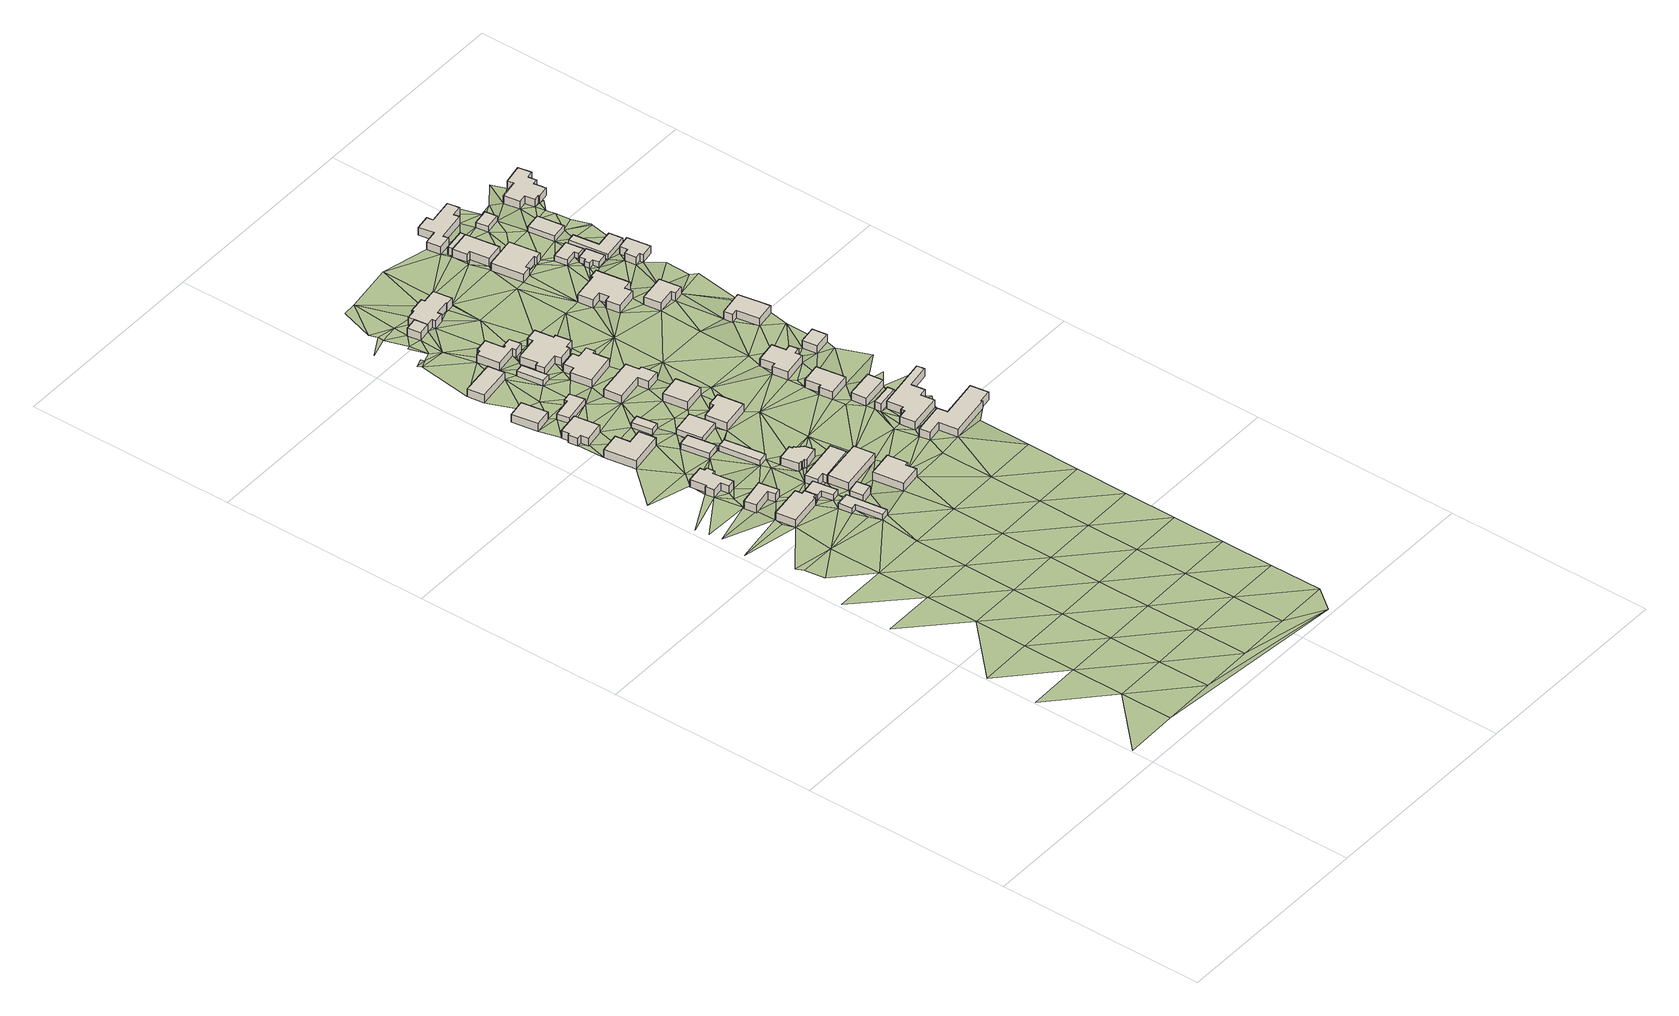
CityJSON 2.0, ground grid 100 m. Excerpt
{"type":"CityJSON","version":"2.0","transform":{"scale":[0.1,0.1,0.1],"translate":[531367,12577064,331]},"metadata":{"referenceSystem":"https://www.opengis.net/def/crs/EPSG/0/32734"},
"CityObjects":{
"building1":{"type":"Building","attributes":{"address":"Lavender Crescent Mamre 7347 Cape Town","building":"house","building:levels":"1","building_height":4.1,"plus_code":"4FRWFFJJ+2RF","ground_height":195.12,"roof_height":199.22},"geometry":[{"type":"Solid","lod":"1","boundaries":[[[[0,1,2,3]],[[1,4,5,2]],[[4,6,7,5]],[[6,8,9,7]],[[8,10,11,9]],[[10,12,13,11]],[[12,14,15,13]],[[14,0,3,15]],[[3,2,5,7,9,11,13,15]],[[14,12,10,8,6,4,1,0]]]]}]},
"building2":{"type":"Building","attributes":{"building":"house","building:levels":"1","building_height":4.1,"plus_code":"4FRWFFJJ+3RJ","ground_height":195.12,"roof_height":199.22},"geometry":[{"type":"Solid","lod":"1","boundaries":[[[[16,17,18,19]],[[17,20,21,18]],[[20,22,23,21]],[[22,24,25,23]],[[24,26,27,25]],[[26,16,19,27]],[[19,18,21,23,25,27]],[[26,24,22,20,17,16]]]]}]},
"building3":{"type":"Building","attributes":{"address":"Lavender Crescent Mamre 7347 Cape Town","building":"house","building:levels":"1","building_height":4.1,"plus_code":"4FRWFFJJ+5Q4","ground_height":195.81,"roof_height":199.91},"geometry":[{"type":"Solid","lod":"1","boundaries":[[[[28,29,30,31]],[[29,32,33,30]],[[32,34,35,33]],[[34,36,37,35]],[[36,38,39,37]],[[38,40,41,39]],[[40,42,43,41]],[[42,44,45,43]],[[44,46,47,45]],[[46,48,49,47]],[[48,50,51,49]],[[50,28,31,51]],[[31,30,33,35,37,39,41,43,45,47,49,51]],[[50,48,46,44,42,40,38,36,34,32,29,28]]]]}]},
"building4":{"type":"Building","attributes":{"building":"cabin","building:levels":"1","building_height":2.8,"plus_code":"4FRWFFHJ+WVQ","ground_height":195.13,"roof_height":197.93},"geometry":[{"type":"Solid","lod":"1","boundaries":[[[[52,53,54,55]],[[53,56,57,54]],[[56,58,59,57]],[[58,60,61,59]],[[60,62,63,61]],[[62,52,55,63]],[[55,54,57,59,61,63]],[[62,60,58,56,53,52]]]]}]},
"building5":{"type":"Building","attributes":{"address":"7 Lavender Crescent Mamre 7347 Cape Town","building":"house","building:levels":"1","building_height":4.1,"plus_code":"4FRWFFJJ+7QW","ground_height":196.44,"roof_height":200.54},"geometry":[{"type":"Solid","lod":"1","boundaries":[[[[64,65,66,67]],[[65,68,69,66]],[[68,70,71,69]],[[70,72,73,71]],[[72,74,75,73]],[[74,64,67,75]],[[67,66,69,71,73,75]],[[74,72,70,68,65,64]]]]}]},
"building6":{"type":"Building","attributes":{"address":"5 Lavender Crescent Mamre 7347 Cape Town","building":"house","building:levels":"1","building_height":4.1,"plus_code":"4FRWFFJJ+9QC","ground_height":195.98,"roof_height":200.08},"geometry":[{"type":"Solid","lod":"1","boundaries":[[[[76,77,78,79]],[[77,80,81,78]],[[80,82,83,81]],[[82,84,85,83]],[[84,86,87,85]],[[86,88,89,87]],[[88,90,91,89]],[[90,76,79,91]],[[79,78,81,83,85,87,89,91]],[[90,88,86,84,82,80,77,76]]]]}]},
"building7":{"type":"Building","attributes":{"building":"cabin","building:levels":"1","building_height":2.8,"plus_code":"4FRWFFJJ+2VG","ground_height":195.27,"roof_height":198.07},"geometry":[{"type":"Solid","lod":"1","boundaries":[[[[92,93,94,95]],[[93,96,97,94]],[[96,98,99,97]],[[98,100,101,99]],[[100,102,103,101]],[[102,92,95,103]],[[95,94,97,99,101,103]],[[102,100,98,96,93,92]]]]}]},
"building8":{"type":"Building","attributes":{"address":"3 Lavender Crescent Mamre 7347 Cape Town","building":"house","building:levels":"1","building_height":4.1,"plus_code":"4FRWFFJJ+FP9","ground_height":196.13,"roof_height":200.23},"geometry":[{"type":"Solid","lod":"1","boundaries":[[[[104,105,106,107]],[[105,108,109,106]],[[108,110,111,109]],[[110,104,107,111]],[[107,106,109,111]],[[110,108,105,104]]]]}]},
"building9":{"type":"Building","attributes":{"address":"Akkerboom Avenue Mamre 7347 Cape Town","building":"yes","building:levels":"1","building_height":4.1,"plus_code":"4FRWFFHJ+XWF","ground_height":195.13,"roof_height":199.23},"geometry":[{"type":"Solid","lod":"1","boundaries":[[[[112,113,114,115]],[[113,116,117,114]],[[116,118,119,117]],[[118,112,115,119]],[[115,114,117,119]],[[118,116,113,112]]]]}]},
"building10":{"type":"Building","attributes":{"building":"cabin","building:levels":"1","building_height":2.8,"plus_code":"4FRWFFJJ+6VC","ground_height":196.29,"roof_height":199.09},"geometry":[{"type":"Solid","lod":"1","boundaries":[[[[120,121,122,123]],[[121,124,125,122]],[[124,126,127,125]],[[126,120,123,127]],[[123,122,125,127]],[[126,124,121,120]]]]}]},
"building11":{"type":"Building","attributes":{"building":"cabin","building:levels":"1","building_height":2.8,"plus_code":"4FRWFFJJ+5V8","ground_height":195.73,"roof_height":198.53},"geometry":[{"type":"Solid","lod":"1","boundaries":[[[[128,129,130,131]],[[129,132,133,130]],[[132,134,135,133]],[[134,128,131,135]],[[131,130,133,135]],[[134,132,129,128]]]]}]},
"building12":{"type":"Building","attributes":{"address":"Mamre","building":"cabin","building:levels":"1","building_height":2.8,"plus_code":"4FRWFFJJ+CRC","ground_height":196.41,"roof_height":199.21},"geometry":[{"type":"Solid","lod":"1","boundaries":[[[[136,137,138,139]],[[137,140,141,138]],[[140,142,143,141]],[[142,144,145,143]],[[144,146,147,145]],[[146,136,139,147]],[[139,138,141,143,145,147]],[[146,144,142,140,137,136]]]]}]},
"building13":{"type":"Building","attributes":{"building":"cabin","building:levels":"1","building_height":2.8,"plus_code":"4FRWFFJJ+8R9","ground_height":196.44,"roof_height":199.24},"geometry":[{"type":"Solid","lod":"1","boundaries":[[[[148,149,150,151]],[[149,152,153,150]],[[152,154,155,153]],[[154,148,151,155]],[[151,150,153,155]],[[154,152,149,148]]]]}]},
"building14":{"type":"Building","attributes":{"address":"1 Lavender Crescent Mamre 7347 Cape Town","building":"house","building:levels":"1","building_height":4.1,"plus_code":"4FRWFFJJ+HQ3","ground_height":196.52,"roof_height":200.62},"geometry":[{"type":"Solid","lod":"1","boundaries":[[[[156,157,158,159]],[[157,160,161,158]],[[160,162,163,161]],[[162,156,159,163]],[[159,158,161,163]],[[162,160,157,156]]]]}]},
"building15":{"type":"Building","attributes":{"building":"garage","building:levels":"1","building_height":4.1,"plus_code":"4FRWFFJJ+2WX","ground_height":195.27,"roof_height":199.37},"geometry":[{"type":"Solid","lod":"1","boundaries":[[[[164,165,166,167]],[[165,168,169,166]],[[168,170,171,169]],[[170,172,173,171]],[[172,174,175,173]],[[174,164,167,175]],[[167,166,169,171,173,175]],[[174,172,170,168,165,164]]]]}]},
"building16":{"type":"Building","attributes":{"address":"56 Akkerboom Avenue Mamre 7347 Cape Town","building":"house","building:levels":"1","building_height":4.1,"plus_code":"4FRWFFJJ+3WP","ground_height":195.73,"roof_height":199.83},"geometry":[{"type":"Solid","lod":"1","boundaries":[[[[176,177,178,179]],[[177,180,181,178]],[[180,182,183,181]],[[182,184,185,183]],[[184,186,187,185]],[[186,188,189,187]],[[188,190,191,189]],[[190,192,193,191]],[[192,194,195,193]],[[194,196,197,195]],[[196,198,199,197]],[[198,176,179,199]],[[179,178,181,183,185,187,189,191,193,195,197,199]],[[198,196,194,192,190,188,186,184,182,180,177,176]]]]}]},
"building17":{"type":"Building","attributes":{"address":"58 Akkerboom Avenue Mamre 7347 Cape Town","building":"house","building:levels":"1","building_height":4.1,"plus_code":"4FRWFFJJ+2X7","ground_height":195.27,"roof_height":199.37},"geometry":[{"type":"Solid","lod":"1","boundaries":[[[[200,201,202,203]],[[201,204,205,202]],[[204,206,207,205]],[[206,200,203,207]],[[203,202,205,207]],[[206,204,201,200]]]]}]},
"building18":{"type":"Building","attributes":{"building":"cabin","building:levels":"1","building_height":2.8,"plus_code":"4FRWFFJJ+7V5","ground_height":196.3,"roof_height":199.1},"geometry":[{"type":"Solid","lod":"1","boundaries":[[[[208,209,210,211]],[[209,212,213,210]],[[212,214,215,213]],[[214,208,211,215]],[[211,210,213,215]],[[214,212,209,208]]]]}]},
"building19":{"type":"Building","attributes":{"address":"60 Akkerboom Avenue Mamre 7347 Cape Town","building":"house","building:levels":"1","building_height":4.1,"plus_code":"4FRWFFHJ+XX9","ground_height":195.72,"roof_height":199.82},"geometry":[{"type":"Solid","lod":"1","boundaries":[[[[216,217,218,219]],[[217,220,221,218]],[[220,222,223,221]],[[222,224,225,223]],[[224,226,227,225]],[[226,216,219,227]],[[219,218,221,223,225,227]],[[226,224,222,220,217,216]]]]}]},
"building20":{"type":"Building","attributes":{"building":"cabin","building:levels":"1","building_height":2.8,"plus_code":"4FRWFFJJ+GR8","ground_height":196.54,"roof_height":199.34},"geometry":[{"type":"Solid","lod":"1","boundaries":[[[[228,229,230,231]],[[229,232,233,230]],[[232,234,235,233]],[[234,228,231,235]],[[231,230,233,235]],[[234,232,229,228]]]]}]},
"building21":{"type":"Building","attributes":{"address":"52 Akkerboom Avenue Mamre 7347 Cape Town","building":"house","building:levels":"1","building_height":4.1,"plus_code":"4FRWFFJJ+6WQ","ground_height":196.3,"roof_height":200.4},"geometry":[{"type":"Solid","lod":"1","boundaries":[[[[236,237,238,239]],[[237,240,241,238]],[[240,242,243,241]],[[242,244,245,243]],[[244,246,247,245]],[[246,236,239,247]],[[239,238,241,243,245,247]],[[246,244,242,240,237,236]]]]}]},
"building22":{"type":"Building","attributes":{"address":"1 Erica Street Mamre 7347 Cape Town","building":"house","building:levels":"1","building_height":4.1,"plus_code":"4FRWFFJJ+HRW","ground_height":196.9,"roof_height":201},"geometry":[{"type":"Solid","lod":"1","boundaries":[[[[248,249,250,251]],[[249,252,253,250]],[[252,254,255,253]],[[254,256,257,255]],[[256,258,259,257]],[[258,260,261,259]],[[260,262,263,261]],[[262,264,265,263]],[[264,266,267,265]],[[266,268,269,267]],[[268,270,271,269]],[[270,248,251,271]],[[251,250,253,255,257,259,261,263,265,267,269,271]],[[270,268,266,264,262,260,258,256,254,252,249,248]]]]}]},
"building23":{"type":"Building","attributes":{"address":"48 Akkerboom Avenue Mamre 7347 Cape Town","building":"house","building:levels":"1","building_height":4.1,"plus_code":"4FRWFFJJ+9WM","ground_height":196.72,"roof_height":200.82},"geometry":[{"type":"Solid","lod":"1","boundaries":[[[[272,273,274,275]],[[273,276,277,274]],[[276,278,279,277]],[[278,280,281,279]],[[280,282,283,281]],[[282,284,285,283]],[[284,286,287,285]],[[286,272,275,287]],[[275,274,277,279,281,283,285,287]],[[286,284,282,280,278,276,273,272]]]]}]},
"building24":{"type":"Building","attributes":{"building":"garage","building:levels":"1","building_height":4.1,"plus_code":"4FRWFFJJ+PR2","ground_height":197.17,"roof_height":201.27},"geometry":[{"type":"Solid","lod":"1","boundaries":[[[[288,289,290,291]],[[289,292,293,290]],[[292,294,295,293]],[[294,288,291,295]],[[291,290,293,295]],[[294,292,289,288]]]]}]},
"building25":{"type":"Building","attributes":{"address":"50 Akkerboom Avenue Mamre 7347 Cape Town","building":"house","building:levels":"1","building_height":4.1,"plus_code":"4FRWFFJJ+8W9","ground_height":196.62,"roof_height":200.72},"geometry":[{"type":"Solid","lod":"1","boundaries":[[[[296,297,298,299]],[[297,300,301,298]],[[300,302,303,301]],[[302,296,299,303]],[[299,298,301,303]],[[302,300,297,296]]]]}]},
"building26":{"type":"Building","attributes":{"address":"46 Akkerboom Avenue Mamre 7347 Cape Town","building":"house","building:levels":"1","building_height":4.1,"plus_code":"4FRWFFJJ+FW2","ground_height":196.97,"roof_height":201.07},"geometry":[{"type":"Solid","lod":"1","boundaries":[[[[304,305,306,307]],[[305,308,309,306]],[[308,310,311,309]],[[310,312,313,311]],[[312,314,315,313]],[[314,316,317,315]],[[316,318,319,317]],[[318,320,321,319]],[[320,322,323,321]],[[322,304,307,323]],[[307,306,309,311,313,315,317,319,321,323]],[[322,320,318,316,314,312,310,308,305,304]]]]}]},
"building27":{"type":"Building","attributes":{"address":"44 Akkerboom Avenue Mamre 7347 Cape Town","building":"house","building:levels":"1","building_height":4.1,"plus_code":"4FRWFFJJ+GVH","ground_height":196.97,"roof_height":201.07},"geometry":[{"type":"Solid","lod":"1","boundaries":[[[[324,325,326,327]],[[325,328,329,326]],[[328,330,331,329]],[[330,332,333,331]],[[332,334,335,333]],[[334,336,337,335]],[[336,338,339,337]],[[338,340,341,339]],[[340,342,343,341]],[[342,344,345,343]],[[344,346,347,345]],[[346,348,349,347]],[[348,350,351,349]],[[350,324,327,351]],[[327,326,329,331,333,335,337,339,341,343,345,347,349,351]],[[350,348,346,344,342,340,338,336,334,332,330,328,325,324]]]]}]},
"building28":{"type":"Building","attributes":{"address":"2 Erica Street Mamre 7347 Cape Town","building":"house","building:levels":"1","building_height":4.1,"plus_code":"4FRWFFJJ+PV7","ground_height":197.17,"roof_height":201.27},"geometry":[{"type":"Solid","lod":"1","boundaries":[[[[288,294,295,291]],[[294,352,353,295]],[[352,354,355,353]],[[354,356,357,355]],[[356,358,359,357]],[[358,360,361,359]],[[360,362,363,361]],[[362,364,365,363]],[[364,366,367,365]],[[366,368,369,367]],[[368,370,371,369]],[[370,372,373,371]],[[372,374,375,373]],[[374,376,377,375]],[[376,378,379,377]],[[378,288,291,379]],[[291,295,353,355,357,359,361,363,365,367,369,371,373,375,377,379]],[[378,376,374,372,370,368,366,364,362,360,358,356,354,352,294,288]]]]}]},
"building29":{"type":"Building","attributes":{"address":"Akkerboom Avenue Mamre 7347 Cape Town","building":"yes","building:levels":"1","building_height":4.1,"plus_code":"4FRWFFJM+349","ground_height":196.34,"roof_height":200.44},"geometry":[{"type":"Solid","lod":"1","boundaries":[[[[380,381,382,383]],[[381,384,385,382]],[[384,386,387,385]],[[386,380,383,387]],[[383,382,385,387]],[[386,384,381,380]]]]}]},
"building30":{"type":"Building","attributes":{"address":"49 Akkerboom Avenue Mamre 7347 Cape Town","building":"house","building:levels":"1","building_height":4.1,"plus_code":"4FRWFFHM+X62","ground_height":196.34,"roof_height":200.44},"geometry":[{"type":"Solid","lod":"1","boundaries":[[[[388,389,390,391]],[[389,392,393,390]],[[392,394,395,393]],[[394,396,397,395]],[[396,398,399,397]],[[398,400,401,399]],[[400,402,403,401]],[[402,404,405,403]],[[404,406,407,405]],[[406,388,391,407]],[[391,390,393,395,397,399,401,403,405,407]],[[406,404,402,400,398,396,394,392,389,388]]]]}]},
"building31":{"type":"Building","attributes":{"address":"43 Akkerboom Avenue Mamre 7347 Cape Town","building":"house","building:levels":"1","building_height":4.1,"plus_code":"4FRWFFJM+547","ground_height":196.47,"roof_height":200.57},"geometry":[{"type":"Solid","lod":"1","boundaries":[[[[408,409,410,411]],[[409,412,413,410]],[[412,414,415,413]],[[414,416,417,415]],[[416,418,419,417]],[[418,408,411,419]],[[411,410,413,415,417,419]],[[418,416,414,412,409,408]]]]}]},
"building32":{"type":"Building","attributes":{"address":"45 Akkerboom Avenue Mamre 7347 Cape Town","building":"house","building:levels":"1","building_height":4.1,"plus_code":"4FRWFFJM+34X","ground_height":196.47,"roof_height":200.57},"geometry":[{"type":"Solid","lod":"1","boundaries":[[[[420,421,422,423]],[[421,424,425,422]],[[424,426,427,425]],[[426,420,423,427]],[[423,422,425,427]],[[426,424,421,420]]]]}]},
"building33":{"type":"Building","attributes":{"address":"47 Akkerboom Avenue Mamre 7347 Cape Town","building":"house","building:levels":"1","building_height":4.1,"plus_code":"4FRWFFJM+25M","ground_height":196.34,"roof_height":200.44},"geometry":[{"type":"Solid","lod":"1","boundaries":[[[[428,429,430,431]],[[429,432,433,430]],[[432,434,435,433]],[[434,436,437,435]],[[436,438,439,437]],[[438,440,441,439]],[[440,442,443,441]],[[442,444,445,443]],[[444,446,447,445]],[[446,448,449,447]],[[448,450,451,449]],[[450,428,431,451]],[[431,430,433,435,437,439,441,443,445,447,449,451]],[[450,448,446,444,442,440,438,436,434,432,429,428]]]]}]},
"building34":{"type":"Building","attributes":{"address":"41 Akkerboom Avenue Mamre 7347 Cape Town","building":"house","building:levels":"1","building_height":4.1,"plus_code":"4FRWFFJM+64P","ground_height":196.57,"roof_height":200.67},"geometry":[{"type":"Solid","lod":"1","boundaries":[[[[452,453,454,455]],[[453,456,457,454]],[[456,458,459,457]],[[458,460,461,459]],[[460,462,463,461]],[[462,464,465,463]],[[464,466,467,465]],[[466,468,469,467]],[[468,470,471,469]],[[470,452,455,471]],[[455,454,457,459,461,463,465,467,469,471]],[[470,468,466,464,462,460,458,456,453,452]]]]}]},
"building35":{"type":"Building","attributes":{"address":"33 Akkerboom Avenue Mamre 7347 Cape Town","building":"house","building:levels":"1","building_height":4.1,"plus_code":"4FRWFFJM+G4C","ground_height":197.51,"roof_height":201.61},"geometry":[{"type":"Solid","lod":"1","boundaries":[[[[472,473,474,475]],[[473,476,477,474]],[[476,478,479,477]],[[478,480,481,479]],[[480,482,483,481]],[[482,484,485,483]],[[484,486,487,485]],[[486,488,489,487]],[[488,490,491,489]],[[490,492,493,491]],[[492,494,495,493]],[[494,472,475,495]],[[475,474,477,479,481,483,485,487,489,491,493,495]],[[494,492,490,488,486,484,482,480,478,476,473,472]]]]}]},
"building36":{"type":"Building","attributes":{"building":"garage","building:levels":"1","building_height":4.1,"plus_code":"4FRWFFJM+65H","ground_height":197.29,"roof_height":201.39},"geometry":[{"type":"Solid","lod":"1","boundaries":[[[[496,497,498,499]],[[497,500,501,498]],[[500,502,503,501]],[[502,496,499,503]],[[499,498,501,503]],[[502,500,497,496]]]]}]},
"building37":{"type":"Building","attributes":{"address":"29 Mamre 7347 Cape Town","building":"house","building:levels":"1","building_height":4.1,"plus_code":"4FRWFFJM+M3J","ground_height":197.96,"roof_height":202.06},"geometry":[{"type":"Solid","lod":"1","boundaries":[[[[504,505,506,507]],[[505,508,509,506]],[[508,510,511,509]],[[510,512,513,511]],[[512,514,515,513]],[[514,516,517,515]],[[516,518,519,517]],[[518,504,507,519]],[[507,506,509,511,513,515,517,519]],[[518,516,514,512,510,508,505,504]]]]}]},
"building38":{"type":"Building","attributes":{"address":"27 Akkerboom Avenue Mamre 7347 Cape Town","building":"house","building:levels":"1","building_height":4.1,"plus_code":"4FRWFFJM+P2Q","ground_height":198.08,"roof_height":202.18},"geometry":[{"type":"Solid","lod":"1","boundaries":[[[[520,521,522,523]],[[521,524,525,522]],[[524,526,527,525]],[[526,528,529,527]],[[528,530,531,529]],[[530,532,533,531]],[[532,520,523,533]],[[523,522,525,527,529,531,533]],[[532,530,528,526,524,521,520]]]]}]},
"building39":{"type":"Building","attributes":{"building":"garage","building:levels":"1","building_height":4.1,"plus_code":"4FRWFFJM+Q2H","ground_height":198.08,"roof_height":202.18},"geometry":[{"type":"Solid","lod":"1","boundaries":[[[[532,534,535,533]],[[534,536,537,535]],[[536,520,523,537]],[[520,532,533,523]],[[533,535,537,523]],[[520,536,534,532]]]]}]},
"building40":{"type":"Building","attributes":{"address":"1 Akkerboom Avenue Mamre 7347 Cape Town","building":"house","building:levels":"1","building_height":4.1,"plus_code":"4FRWFFJM+F49","ground_height":197.51,"roof_height":201.61},"geometry":[{"type":"Solid","lod":"1","boundaries":[[[[538,539,540,541]],[[539,542,543,540]],[[542,544,545,543]],[[544,546,547,545]],[[546,548,549,547]],[[548,538,541,549]],[[541,540,543,545,547,549]],[[548,546,544,542,539,538]]]]}]},
"building41":{"type":"Building","attributes":{"address":"4 Ficus Street Mamre 7347 Cape Town","building":"house","building:levels":"1","building_height":4.1,"plus_code":"4FRWFFJM+86J","ground_height":197.12,"roof_height":201.22},"geometry":[{"type":"Solid","lod":"1","boundaries":[[[[550,551,552,553]],[[551,554,555,552]],[[554,556,557,555]],[[556,558,559,557]],[[558,560,561,559]],[[560,550,553,561]],[[553,552,555,557,559,561]],[[560,558,556,554,551,550]]]]}]},
"building42":{"type":"Building","attributes":{"address":"25 Akkerboom Avenue Mamre 7347 Cape Town","building":"house","building:levels":"1","building_height":4.1,"plus_code":"4FRWFFJM+R36","ground_height":198.25,"roof_height":202.35},"geometry":[{"type":"Solid","lod":"1","boundaries":[[[[562,563,564,565]],[[563,566,567,564]],[[566,568,569,567]],[[568,570,571,569]],[[570,572,573,571]],[[572,574,575,573]],[[574,576,577,575]],[[576,578,579,577]],[[578,580,581,579]],[[580,582,583,581]],[[582,584,585,583]],[[584,562,565,585]],[[565,564,567,569,571,573,575,577,579,581,583,585]],[[584,582,580,578,576,574,572,570,568,566,563,562]]]]}]},
"building43":{"type":"Building","attributes":{"address":"Akkerboom Avenue Mamre 7347 Cape Town","building":"cabin","building:levels":"1","building_height":2.8,"plus_code":"4FRWFFJM+J4P","ground_height":198.25,"roof_height":201.05},"geometry":[{"type":"Solid","lod":"1","boundaries":[[[[586,587,588,589]],[[587,590,591,588]],[[590,592,593,591]],[[592,594,595,593]],[[594,596,597,595]],[[596,586,589,597]],[[589,588,591,593,595,597]],[[596,594,592,590,587,586]]]]}]},
"building44":{"type":"Building","attributes":{"address":"Akkerboom Avenue Mamre 7347 Cape Town","building":"cabin","building:levels":"1","building_height":2.8,"plus_code":"4FRWFFJM+H4X","ground_height":198.04,"roof_height":200.84},"geometry":[{"type":"Solid","lod":"1","boundaries":[[[[598,599,600,601]],[[599,602,603,600]],[[602,604,605,603]],[[604,606,607,605]],[[606,608,609,607]],[[608,610,611,609]],[[610,612,613,611]],[[612,598,601,613]],[[601,600,603,605,607,609,611,613]],[[612,610,608,606,604,602,599,598]]]]}]},
"building45":{"type":"Building","attributes":{"building":"cabin","building:levels":"1","building_height":2.8,"plus_code":"4FRWFFJM+Q4F","ground_height":198.51,"roof_height":201.31},"geometry":[{"type":"Solid","lod":"1","boundaries":[[[[614,615,616,617]],[[615,618,619,616]],[[618,620,621,619]],[[620,614,617,621]],[[617,616,619,621]],[[620,618,615,614]]]]}]},
"building46":{"type":"Building","attributes":{"address":"Gardenia Street Mamre 7347 Cape Town","building":"yes","building:levels":"1","building_height":4.1,"plus_code":"4FRWFFJM+H62","ground_height":198.56,"roof_height":202.66},"geometry":[{"type":"Solid","lod":"1","boundaries":[[[[622,623,624,625]],[[623,626,627,624]],[[626,628,629,627]],[[628,630,631,629]],[[630,632,633,631]],[[632,634,635,633]],[[634,636,637,635]],[[636,622,625,637]],[[625,624,627,629,631,633,635,637]],[[636,634,632,630,628,626,623,622]]]]}]},
"building47":{"type":"Building","attributes":{"address":"Gardenia Street Mamre 7347 Cape Town","building":"cabin","building:levels":"1","building_height":2.8,"plus_code":"4FRWFFJM+J5F","ground_height":198.04,"roof_height":200.84},"geometry":[{"type":"Solid","lod":"1","boundaries":[[[[638,639,640,641]],[[639,642,643,640]],[[642,644,645,643]],[[644,646,647,645]],[[646,648,649,647]],[[648,638,641,649]],[[641,640,643,645,647,649]],[[648,646,644,642,639,638]]]]}]},
"building48":{"type":"Building","attributes":{"building":"cabin","building:levels":"1","building_height":2.8,"plus_code":"4FRWFFJM+M5V","ground_height":198.25,"roof_height":201.05},"geometry":[{"type":"Solid","lod":"1","boundaries":[[[[650,651,652,653]],[[651,654,655,652]],[[654,656,657,655]],[[656,650,653,657]],[[653,652,655,657]],[[656,654,651,650]]]]}]},
"building49":{"type":"Building","attributes":{"address":"14 Gardenia Street Mamre 7347 Cape Town","building":"house","building:levels":"1","building_height":4.1,"plus_code":"4FRWFFJM+Q67","ground_height":199,"roof_height":203.1},"geometry":[{"type":"Solid","lod":"1","boundaries":[[[[658,659,660,661]],[[659,662,663,660]],[[662,664,665,663]],[[664,666,667,665]],[[666,668,669,667]],[[668,670,671,669]],[[670,672,673,671]],[[672,674,675,673]],[[674,676,677,675]],[[676,678,679,677]],[[678,680,681,679]],[[680,682,683,681]],[[682,684,685,683]],[[684,658,661,685]],[[661,660,663,665,667,669,671,673,675,677,679,681,683,685]],[[684,682,680,678,676,674,672,670,668,666,664,662,659,658]]]]}]},
"terrain1":{"type":"TINRelief","geometry":[{"type":"CompositeSurface","lod":"1","boundaries":[[[686,687,688]],[[686,689,690]],[[691,686,688]],[[689,692,693]],[[693,692,694]],[[689,686,695]],[[691,695,686]],[[696,692,689]],[[697,698,694]],[[695,696,689]],[[699,694,692]],[[700,701,697]],[[702,695,691]],[[699,692,696]],[[703,691,688]],[[704,705,706]],[[697,694,707]],[[705,704,708]],[[696,695,709]],[[706,700,704]],[[699,707,694]],[[695,702,709]],[[710,700,697]],[[708,704,4]],[[699,696,711]],[[707,710,697]],[[712,713,4]],[[713,712,1]],[[711,696,709]],[[703,702,691]],[[1,714,715]],[[716,715,714]],[[717,716,46]],[[718,46,44]],[[719,707,699]],[[704,700,58]],[[710,720,700]],[[1,712,4]],[[721,709,702]],[[719,699,711]],[[722,4,704]],[[58,700,720]],[[723,724,725]],[[725,74,723]],[[46,716,726]],[[707,727,710]],[[714,1,24]],[[42,724,44]],[[46,726,50]],[[728,711,709]],[[46,50,48]],[[53,704,729]],[[727,707,719]],[[58,729,704]],[[53,722,704]],[[726,716,730]],[[731,714,24]],[[28,50,726]],[[732,24,1]],[[703,721,702]],[[728,709,721]],[[4,722,733]],[[726,730,28]],[[710,734,720]],[[725,724,735]],[[28,736,737]],[[738,719,711]],[[739,740,72]],[[741,24,732]],[[734,710,727]],[[720,60,58]],[[735,742,743]],[[744,733,745]],[[740,739,746]],[[74,725,64]],[[739,72,70]],[[56,53,729]],[[747,748,732]],[[56,729,58]],[[96,745,733]],[[738,711,728]],[[722,100,733]],[[748,745,96]],[[93,732,748]],[[96,733,100]],[[735,124,725]],[[748,96,93]],[[735,743,124]],[[124,743,736]],[[736,28,129]],[[741,732,168]],[[730,129,28]],[[722,749,100]],[[100,98,96]],[[730,741,750]],[[720,751,60]],[[110,752,753]],[[168,732,93]],[[754,739,70]],[[755,727,719]],[[751,720,734]],[[60,116,749]],[[124,121,725]],[[121,64,725]],[[100,749,102]],[[70,68,65]],[[753,752,136]],[[753,756,110]],[[728,721,757]],[[116,758,749]],[[136,752,759]],[[736,129,124]],[[741,168,750]],[[102,749,758]],[[168,93,92]],[[719,738,755]],[[116,60,118]],[[730,750,129]],[[703,757,721]],[[170,92,102]],[[204,102,758]],[[168,92,170]],[[70,152,754]],[[174,170,102]],[[754,760,759]],[[152,70,65]],[[201,102,204]],[[204,758,761]],[[102,201,174]],[[65,64,154]],[[734,727,762]],[[217,118,60]],[[170,174,172]],[[217,60,751]],[[763,756,764]],[[129,765,124]],[[168,180,750]],[[766,64,121]],[[767,756,753]],[[124,765,126]],[[152,65,154]],[[738,728,768]],[[766,154,64]],[[184,180,168]],[[136,759,137]],[[129,750,132]],[[755,762,727]],[[760,137,759]],[[180,177,750]],[[160,763,769]],[[184,168,188]],[[121,120,766]],[[764,756,767]],[[132,750,177]],[[761,118,216]],[[278,760,754]],[[126,212,120]],[[753,770,767]],[[184,182,180]],[[728,757,768]],[[771,126,765]],[[771,212,126]],[[154,766,772]],[[120,212,766]],[[217,216,118]],[[278,754,152]],[[769,763,764]],[[186,184,188]],[[773,751,734]],[[201,774,174]],[[765,775,771]],[[132,177,176]],[[776,204,761]],[[777,188,168]],[[778,764,767]],[[760,278,137]],[[157,262,779]],[[755,738,780]],[[751,220,217]],[[152,781,278]],[[782,772,766]],[[212,771,214]],[[762,773,734]],[[775,132,244]],[[783,784,779]],[[781,772,782]],[[776,761,216]],[[775,244,771]],[[785,262,157]],[[234,764,778]],[[783,786,784]],[[234,769,764]],[[198,787,176]],[[780,738,768]],[[188,777,788]],[[789,782,766]],[[790,791,787]],[[214,771,244]],[[201,792,774]],[[783,779,793]],[[312,778,137]],[[278,276,137]],[[785,769,264]],[[794,795,796]],[[797,769,234]],[[782,302,781]],[[798,220,751]],[[799,762,755]],[[793,779,262]],[[781,302,278]],[[797,264,769]],[[176,800,132]],[[801,176,787]],[[214,244,802]],[[137,276,312]],[[310,234,778]],[[803,783,793]],[[798,751,773]],[[776,216,226]],[[802,789,214]],[[801,787,791]],[[264,262,785]],[[801,791,788]],[[804,803,805]],[[132,800,244]],[[224,222,220]],[[296,782,789]],[[778,312,310]],[[264,797,806]],[[799,755,780]],[[801,788,777]],[[234,310,807]],[[777,774,792]],[[805,803,292]],[[789,802,808]],[[803,793,292]],[[296,302,782]],[[258,793,262]],[[794,805,809]],[[807,336,334]],[[807,334,806]],[[262,260,258]],[[264,806,810]],[[789,808,296]],[[795,794,811]],[[777,792,801]],[[812,795,811]],[[334,332,806]],[[809,805,292]],[[808,802,813]],[[807,305,336]],[[800,176,801]],[[310,305,807]],[[282,278,302]],[[773,762,814]],[[806,332,810]],[[811,794,809]],[[810,815,264]],[[816,224,220]],[[258,817,793]],[[818,292,793]],[[308,305,310]],[[278,282,280]],[[273,312,276]],[[244,800,246]],[[336,305,338]],[[220,798,816]],[[814,762,799]],[[297,296,808]],[[815,810,819]],[[394,226,224]],[[811,820,812]],[[817,354,793]],[[820,821,812]],[[776,226,822]],[[811,809,823]],[[793,354,818]],[[822,792,776]],[[824,825,826]],[[819,810,827]],[[825,824,817]],[[305,340,338]],[[282,302,300]],[[809,828,823]],[[297,808,829]],[[304,340,305]],[[830,798,773]],[[817,824,831]],[[832,827,810]],[[273,314,312]],[[396,224,816]],[[833,811,823]],[[801,792,834]],[[835,818,354]],[[820,811,833]],[[300,836,282]],[[829,246,837]],[[396,394,224]],[[830,773,814]],[[304,342,340]],[[831,827,838]],[[822,226,394]],[[297,829,837]],[[823,839,833]],[[838,827,832]],[[354,817,840]],[[840,817,831]],[[297,837,300]],[[304,322,320]],[[273,272,841]],[[816,798,400]],[[414,800,801]],[[304,320,342]],[[831,838,842]],[[316,314,318]],[[792,822,843]],[[820,833,844]],[[840,845,354]],[[344,342,346]],[[846,836,300]],[[246,800,458]],[[320,346,342]],[[846,841,836]],[[273,841,846]],[[840,831,842]],[[837,846,300]],[[400,396,816]],[[792,426,834]],[[845,847,848]],[[849,798,830]],[[801,834,416]],[[426,792,843]],[[400,798,849]],[[837,246,458]],[[801,416,414]],[[850,314,273]],[[842,851,852]],[[822,394,440]],[[845,840,847]],[[850,318,314]],[[848,847,853]],[[440,438,822]],[[318,850,320]],[[396,400,398]],[[320,850,346]],[[846,850,273]],[[854,800,414]],[[822,438,386]],[[820,844,855]],[[847,840,856]],[[857,844,858]],[[460,800,854]],[[859,440,394]],[[843,822,386]],[[860,856,840]],[[458,800,460]],[[436,434,438]],[[434,386,438]],[[852,346,861]],[[857,862,844]],[[842,852,861]],[[846,837,863]],[[416,834,424]],[[862,857,860]],[[426,424,834]],[[429,386,434]],[[434,432,429]],[[855,844,862]],[[864,837,458]],[[840,842,865]],[[866,400,849]],[[850,861,346]],[[867,854,414]],[[859,868,440]],[[840,865,860]],[[837,864,863]],[[843,869,426]],[[870,386,429]],[[424,418,416]],[[854,871,460]],[[859,872,868]],[[866,873,400]],[[865,842,861]],[[874,871,854]],[[864,458,456]],[[860,875,862]],[[426,869,876]],[[850,846,542]],[[462,460,871]],[[418,424,877]],[[863,878,846]],[[861,850,879]],[[870,876,869]],[[874,462,871]],[[570,855,862]],[[880,868,881]],[[870,429,882]],[[864,883,863]],[[881,884,880]],[[885,879,850]],[[886,860,865]],[[850,494,885]],[[846,878,542]],[[865,861,887]],[[861,879,887]],[[542,494,850]],[[875,860,886]],[[882,876,870]],[[876,888,877]],[[418,889,874]],[[500,462,874]],[[862,875,521]],[[464,462,466]],[[570,862,521]],[[418,877,890]],[[470,891,883]],[[865,887,508]],[[462,500,466]],[[885,892,879]],[[568,855,570]],[[863,893,878]],[[883,894,863]],[[886,865,508]],[[885,895,892]],[[889,500,874]],[[891,466,497]],[[500,497,466]],[[510,508,887]],[[418,890,889]],[[494,542,539]],[[893,863,894]],[[472,494,539]],[[896,883,891]],[[875,886,528]],[[875,524,521]],[[524,875,526]],[[526,875,528]],[[546,542,878]],[[878,893,550]],[[570,521,536]],[[896,891,497]],[[536,521,520]],[[897,887,898]],[[587,510,887]],[[546,878,550]],[[502,500,889]],[[528,886,899]],[[883,896,894]],[[572,570,536]],[[587,887,897]],[[510,900,512]],[[472,901,902]],[[896,497,496]],[[542,546,544]],[[893,894,903]],[[538,472,539]],[[512,900,904]],[[536,534,572]],[[886,905,899]],[[587,900,510]],[[901,472,538]],[[550,906,546]],[[574,572,534]],[[897,907,606]],[[896,908,894]],[[897,604,587]],[[586,909,900]],[[550,910,906]],[[900,587,586]],[[604,897,606]],[[534,911,574]],[[586,912,909]],[[907,610,606]],[[628,907,901]],[[618,532,899]],[[905,618,899]],[[913,587,604]],[[901,538,630]],[[532,615,534]],[[913,604,602]],[[913,590,587]],[[914,906,910]],[[608,606,610]],[[610,907,628]],[[538,906,915]],[[912,586,596]],[[909,912,651]],[[905,909,916]],[[590,913,592]],[[532,618,615]],[[630,628,901]],[[911,534,615]],[[913,917,592]],[[918,618,905]],[[906,914,919]],[[610,639,612]],[[538,634,630]],[[610,628,639]],[[917,594,592]],[[905,916,918]],[[596,651,912]],[[909,651,916]],[[919,915,906]],[[639,917,612]],[[634,538,920]],[[915,920,538]],[[594,917,921]],[[921,917,639]],[[594,921,596]],[[922,911,923]],[[618,918,620]],[[628,623,639]],[[924,911,615]],[[596,921,651]],[[634,632,630]],[[623,628,626]],[[923,911,924]],[[620,918,916]],[[651,921,925]],[[924,615,926]],[[623,927,639]],[[928,651,925]],[[924,929,923]],[[925,930,931]],[[916,666,620]],[[623,622,927]],[[620,932,926]],[[932,924,926]],[[933,666,916]],[[928,925,934]],[[931,934,925]],[[664,932,620]],[[666,664,620]],[[935,933,928]],[[928,934,936]],[[928,936,937]],[[937,935,928]],[[933,670,666]],[[935,938,933]],[[938,670,933]],[[668,666,670]],[[939,932,664]],[[938,674,670]],[[670,674,672]],[[940,674,938]],[[664,662,659]],[[659,939,664]]]}]}
},
"vertices":[
[423,2170,24],[264,2148,24],[264,2148,65],[423,2170,65],[277,2053,24],[277,2053,65],[438,2076,24],[438,2076,65],[437,2084,24],[437,2084,65],[454,2087,24],[454,2087,65],[447,2140,24],[447,2140,65],[428,2137,24],[428,2137,65],
[373,2319,24],[244,2295,24],[244,2295,65],[373,2319,65],[254,2237,24],[254,2237,65],[350,2254,24],[350,2254,65],[357,2218,24],[357,2218,65],[390,2225,24],[390,2225,65],
[312,2401,31],[299,2498,31],[299,2498,72],[312,2401,72],[316,2500,31],[316,2500,72],[311,2539,31],[311,2539,72],[296,2537,31],[296,2537,72],[293,2559,31],[293,2559,72],[211,2548,31],[211,2548,72],[222,2471,31],[222,2471,72],[213,2470,31],[213,2470,72],[219,2428,31],[219,2428,72],[271,2435,31],[271,2435,72],[277,2396,31],[277,2396,72],
[480,1990,24],[489,1926,24],[489,1926,52],[480,1990,52],[516,1930,24],[516,1930,52],[533,1803,24],[533,1803,52],[569,1807,24],[569,1807,52],[544,1998,24],[544,1998,52],
[331,2815,37],[319,2895,37],[319,2895,78],[331,2815,78],[247,2884,37],[247,2884,78],[237,2953,37],[237,2953,78],[140,2938,37],[140,2938,78],[163,2789,37],[163,2789,78],
[241,3167,33],[135,3152,33],[135,3152,74],[241,3167,74],[140,3116,33],[140,3116,74],[130,3114,33],[130,3114,74],[137,3068,33],[137,3068,74],[159,3071,33],[159,3071,74],[164,3034,33],[164,3034,74],[258,3048,33],[258,3048,74],
[528,2159,25],[461,2148,25],[461,2148,53],[528,2159,53],[470,2089,25],[470,2089,53],[497,2093,25],[497,2093,53],[506,2038,25],[506,2038,53],[546,2044,25],[546,2044,53],
[195,3267,34],[175,3390,34],[175,3390,75],[195,3267,75],[91,3376,34],[91,3376,75],[111,3253,34],[111,3253,75],
[623,2007,24],[561,1994,24],[561,1994,65],[623,2007,65],[570,1931,24],[570,1931,65],[633,1945,24],[633,1945,65],
[436,2734,36],[376,2724,36],[376,2724,64],[436,2734,64],[398,2590,36],[398,2590,64],[458,2600,36],[458,2600,64],
[466,2596,30],[496,2405,30],[496,2405,58],[466,2596,58],[541,2411,30],[541,2411,58],[511,2602,30],[511,2602,58],
[226,3180,37],[361,3204,37],[361,3204,65],[226,3180,65],[348,3276,37],[348,3276,65],[304,3268,37],[304,3268,65],[307,3254,37],[307,3254,65],[215,3238,37],[215,3238,65],
[418,2876,37],[403,2971,37],[403,2971,65],[418,2876,65],[359,2964,37],[359,2964,65],[374,2869,37],[374,2869,65],
[271,3636,38],[106,3615,38],[106,3615,79],[271,3636,79],[116,3536,38],[116,3536,79],[282,3557,38],[282,3557,79],
[748,2153,25],[736,2230,25],[736,2230,66],[748,2153,66],[526,2199,25],[526,2199,66],[535,2140,25],[535,2140,66],[576,2146,25],[576,2146,66],[578,2127,25],[578,2127,66],
[624,2355,30],[549,2342,30],[549,2342,71],[624,2355,71],[564,2256,30],[564,2256,71],[581,2259,30],[581,2259,71],[584,2253,30],[584,2253,71],[598,2256,30],[598,2256,71],[600,2247,30],[600,2247,71],[675,2263,30],[675,2263,71],[665,2309,30],[665,2309,71],[639,2331,30],[639,2331,71],[637,2342,30],[637,2342,71],[626,2340,30],[626,2340,71],
[794,2153,25],[581,2124,25],[581,2124,66],[794,2153,66],[595,2026,25],[595,2026,66],[808,2056,25],[808,2056,66],
[547,2811,36],[438,2794,36],[438,2794,64],[547,2811,64],[457,2675,36],[457,2675,64],[566,2692,36],[566,2692,64],
[704,1987,30],[725,1843,30],[725,1843,71],[704,1987,71],[831,1858,30],[831,1858,71],[823,1908,30],[823,1908,71],[841,1910,30],[841,1910,71],[827,2005,30],[827,2005,71],
[391,3415,38],[373,3540,38],[373,3540,66],[391,3415,66],[331,3534,38],[331,3534,66],[350,3410,38],[350,3410,66],
[702,2784,36],[638,2775,36],[638,2775,77],[702,2784,77],[641,2756,36],[641,2756,77],[568,2745,36],[568,2745,77],[583,2642,36],[583,2642,77],[720,2662,36],[720,2662,77],
[456,3669,42],[410,3662,42],[410,3662,83],[456,3669,83],[411,3655,42],[411,3655,83],[403,3654,42],[403,3654,83],[390,3741,42],[390,3741,83],[324,3731,42],[324,3731,83],[325,3718,42],[325,3718,83],[297,3714,42],[297,3714,83],[313,3607,42],[313,3607,83],[417,3623,42],[417,3623,83],[420,3605,42],[420,3605,83],[465,3612,42],[465,3612,83],
[633,3134,40],[624,3197,40],[624,3197,81],[633,3134,81],[442,3171,40],[442,3171,81],[454,3086,40],[454,3086,81],[585,3105,40],[585,3105,81],[593,3054,40],[593,3054,81],[660,3063,40],[660,3063,81],[649,3136,40],[649,3136,81],
[317,4049,44],[256,4040,44],[256,4040,85],[317,4049,85],[265,3978,44],[265,3978,85],[327,3988,44],[327,3988,85],
[587,2849,39],[693,2865,39],[693,2865,80],[587,2849,80],[675,2980,39],[675,2980,80],[569,2964,39],[569,2964,80],
[542,3409,42],[465,3397,42],[465,3397,83],[542,3409,83],[473,3349,42],[473,3349,83],[441,3343,42],[441,3343,83],[457,3245,42],[457,3245,83],[608,3270,42],[608,3270,83],[596,3343,42],[596,3343,83],[612,3346,42],[612,3346,83],[605,3387,42],[605,3387,83],[547,3378,42],[547,3378,83],
[565,3622,42],[505,3612,42],[505,3612,83],[565,3622,83],[509,3587,42],[509,3587,83],[396,3569,42],[396,3569,83],[410,3486,42],[410,3486,83],[393,3483,42],[393,3483,83],[400,3442,42],[400,3442,83],[486,3456,42],[486,3456,83],[491,3428,42],[491,3428,83],[564,3440,42],[564,3440,83],[562,3454,42],[562,3454,83],[605,3461,42],[605,3461,83],[592,3535,42],[592,3535,83],[579,3533,42],[579,3533,83],
[361,3992,44],[361,3992,85],[364,3976,44],[364,3976,85],[412,3983,44],[412,3983,85],[410,4002,44],[410,4002,85],[479,4011,44],[479,4011,85],[480,4005,44],[480,4005,85],[517,4008,44],[517,4008,85],[520,4011,44],[520,4011,85],[507,4099,44],[507,4099,85],[438,4089,44],[438,4089,85],[435,4105,44],[435,4105,85],[357,4094,44],[357,4094,85],[359,4085,44],[359,4085,85],[313,4078,44],[313,4078,85],
[1168,2232,36],[1164,2263,36],[1164,2263,77],[1168,2232,77],[1059,2250,36],[1059,2250,77],[1063,2218,36],[1063,2218,77],
[1378,2003,36],[1190,1974,36],[1190,1974,77],[1378,2003,77],[1182,2023,36],[1182,2023,77],[1034,2000,36],[1034,2000,77],[1041,1950,36],[1041,1950,77],[1113,1961,36],[1113,1961,77],[1127,1871,36],[1127,1871,77],[1331,1902,36],[1331,1902,77],[1330,1908,36],[1330,1908,77],[1391,1917,36],[1391,1917,77],
[1088,2574,37],[994,2559,37],[994,2559,78],[1088,2574,78],[1006,2487,37],[1006,2487,78],[993,2486,37],[993,2486,78],[1003,2422,37],[1003,2422,78],[1110,2438,37],[1110,2438,78],
[1188,2305,37],[1179,2377,37],[1179,2377,78],[1188,2305,78],[1045,2360,37],[1045,2360,78],[1054,2288,37],[1054,2288,78],
[1344,2252,36],[1093,2213,36],[1093,2213,77],[1344,2252,77],[1104,2136,36],[1104,2136,77],[1085,2134,36],[1085,2134,77],[1088,2116,36],[1088,2116,77],[1046,2110,36],[1046,2110,77],[1057,2038,36],[1057,2038,77],[1217,2062,36],[1217,2062,77],[1207,2127,36],[1207,2127,77],[1245,2133,36],[1245,2133,77],[1235,2197,36],[1235,2197,77],[1350,2215,36],[1350,2215,77],
[1087,2802,38],[988,2786,38],[988,2786,79],[1087,2802,79],[999,2719,38],[999,2719,79],[978,2716,38],[978,2716,79],[990,2641,38],[990,2641,79],[1110,2661,38],[1110,2661,79],[1105,2694,38],[1105,2694,79],[1134,2699,38],[1134,2699,79],[1127,2741,38],[1127,2741,79],[1098,2736,38],[1098,2736,79],
[1003,3452,48],[997,3489,48],[997,3489,89],[1003,3452,89],[1039,3495,48],[1039,3495,89],[1015,3651,48],[1015,3651,89],[972,3645,48],[972,3645,89],[974,3636,48],[974,3636,89],[846,3617,48],[846,3617,89],[857,3545,48],[857,3545,89],[909,3553,48],[909,3553,89],[916,3508,48],[916,3508,89],[888,3503,48],[888,3503,89],[898,3436,48],[898,3436,89],
[1259,2726,46],[1176,2714,46],[1176,2714,87],[1259,2726,87],[1187,2644,46],[1187,2644,87],[1269,2657,46],[1269,2657,87],
[937,4040,52],[786,4017,52],[786,4017,93],[937,4040,93],[809,3865,52],[809,3865,93],[856,3873,52],[856,3873,93],[853,3889,52],[853,3889,93],[926,3901,52],[926,3901,93],[928,3891,52],[928,3891,93],[960,3896,52],[960,3896,93],
[762,4194,54],[757,4194,54],[757,4194,95],[762,4194,95],[767,4125,54],[767,4125,95],[788,4128,54],[788,4128,95],[801,4037,54],[801,4037,95],[888,4049,54],[888,4049,95],[864,4209,54],[864,4209,95],
[861,4232,54],[861,4232,95],[758,4217,54],[758,4217,95],
[1128,3413,48],[999,3394,48],[999,3394,89],[1128,3413,89],[1011,3313,48],[1011,3313,89],[1095,3325,48],[1095,3325,89],[1098,3305,48],[1098,3305,89],[1143,3312,48],[1143,3312,89],
[1129,3082,44],[1136,3040,44],[1136,3040,85],[1129,3082,85],[1166,3045,44],[1166,3045,85],[1184,2937,44],[1184,2937,85],[1276,2952,44],[1276,2952,85],[1250,3103,44],[1250,3103,85],
[852,4398,55],[781,4387,55],[781,4387,96],[852,4398,96],[794,4315,55],[794,4315,96],[729,4305,55],[729,4305,96],[739,4239,55],[739,4239,96],[803,4248,55],[803,4248,96],[800,4273,55],[800,4273,96],[939,4295,55],[939,4295,96],[934,4323,55],[934,4323,96],[984,4331,55],[984,4331,96],[975,4387,55],[975,4387,96],[856,4369,55],[856,4369,96],
[990,3848,55],[999,3789,55],[999,3789,83],[990,3848,83],[1058,3798,55],[1058,3798,83],[1061,3775,55],[1061,3775,83],[1098,3780,55],[1098,3780,83],[1086,3862,55],[1086,3862,83],
[1107,3773,53],[1047,3763,53],[1047,3763,81],[1107,3773,81],[1052,3735,53],[1052,3735,81],[1039,3732,53],[1039,3732,81],[1043,3705,53],[1043,3705,81],[1066,3709,53],[1066,3709,81],[1071,3679,53],[1071,3679,81],[1121,3687,53],[1121,3687,81],
[1036,4240,58],[959,4228,58],[959,4228,86],[1036,4240,86],[968,4172,58],[968,4172,86],[1045,4184,58],[1045,4184,86],
[1247,3671,58],[1184,3661,58],[1184,3661,99],[1247,3671,99],[1190,3623,58],[1190,3623,99],[1163,3619,58],[1163,3619,99],[1171,3564,58],[1171,3564,99],[1198,3568,58],[1198,3568,99],[1200,3552,58],[1200,3552,99],[1264,3561,58],[1264,3561,99],
[1105,3863,53],[1132,3679,53],[1132,3679,81],[1105,3863,81],[1251,3696,53],[1251,3696,81],[1242,3760,53],[1242,3760,81],[1161,3748,53],[1161,3748,81],[1144,3869,53],[1144,3869,81],
[1071,4046,55],[1089,3921,55],[1089,3921,83],[1071,4046,83],[1166,3931,55],[1166,3931,83],[1148,4057,55],[1148,4057,83],
[1323,4292,63],[1229,4274,63],[1229,4274,104],[1323,4292,104],[1234,4244,63],[1234,4244,104],[1145,4229,63],[1145,4229,104],[1158,4152,63],[1158,4152,104],[1197,4159,63],[1197,4159,104],[1205,4112,63],[1205,4112,104],[1233,4117,63],[1233,4117,104],[1234,4111,63],[1234,4111,104],[1291,4121,63],[1291,4121,104],[1282,4178,63],[1282,4178,104],[1308,4183,63],[1308,4183,104],[1301,4222,63],[1301,4222,104],[1335,4229,63],[1335,4229,104],
[260,360,14],[10,110,7],[260,110,14],[260,610,14],[10,610,7],[510,110,22],[260,860,15],[10,860,9],[260,1110,17],[510,360,21],[510,610,20],[260,1360,19],[10,1360,15],[510,860,20],[260,1610,21],[10,1610,18],[759,110,29],[1177,3,39],[260,1860,21],[88,1861,21],[100,1766,21],[510,1110,21],[71,1897,21],[759,360,28],[510,1360,23],[759,610,26],[260,2110,24],[10,2110,24],[254,2237,31],[30,2241,31],[244,2295,31],[22,2302,31],[8,2364,31],[759,860,26],[510,1610,24],[1009,110,35],[480,1990,25],[10,2610,34],[211,2548,36],[260,2610,36],[260,2360,31],[759,1110,27],[1009,360,34],[510,1860,24],[373,2319,31],[350,2254,31],[423,2170,25],[438,2076,25],[759,1360,28],[293,2559,36],[316,2500,36],[299,2498,36],[1009,610,32],[164,3034,37],[137,3068,37],[390,2225,25],[296,2537,36],[311,2539,36],[437,2084,25],[454,2087,25],[159,3071,37],[428,2137,25],[447,2140,25],[544,1998,25],[510,2360,30],[759,1610,30],[135,3152,37],[215,3238,38],[258,3048,37],[1009,860,32],[195,3267,38],[1259,110,39],[561,1994,25],[241,3167,37],[260,3110,37],[623,2007,25],[1009,1110,32],[175,3390,38],[260,3360,38],[466,2596,36],[438,2794,39],[304,3268,38],[1259,360,38],[282,3557,42],[307,3254,38],[510,2610,36],[418,2876,39],[1009,1360,34],[748,2153,30],[511,2602,36],[808,2056,30],[736,2230,30],[348,3276,38],[136,3870,44],[1259,610,37],[403,2971,39],[510,2860,39],[174,3887,44],[130,3892,41],[271,3636,42],[169,3904,44],[637,2342,33],[675,2263,33],[547,2811,39],[639,2331,33],[665,2309,33],[794,2153,30],[260,3860,44],[172,4099,46],[174,4126,46],[76,4071,42],[331,3534,42],[1009,1610,36],[1259,860,37],[759,2610,36],[759,2360,33],[568,2745,39],[219,3901,44],[193,3986,44],[205,3990,46],[373,3540,42],[391,3415,42],[638,2775,39],[256,4040,46],[396,3569,47],[260,4110,46],[161,4165,46],[641,2756,39],[1259,1110,37],[417,3623,47],[1009,1860,36],[390,3741,49],[327,3988,46],[420,3605,47],[275,4328,48],[210,4323,48],[1009,2110,36],[313,4078,46],[410,3662,47],[403,3654,47],[411,3655,47],[465,3612,47],[317,4049,46],[702,2784,39],[1259,1360,39],[456,3669,47],[509,3587,47],[357,4094,46],[1009,2360,37],[361,3992,46],[660,3063,43],[759,2860,39],[505,3612,47],[359,4085,46],[510,3860,49],[649,3136,43],[565,3622,47],[1059,2250,37],[435,4105,50],[412,3983,49],[759,3110,43],[480,4005,50],[410,4002,50],[1259,1610,42],[759,3360,46],[579,3533,47],[592,3535,47],[479,4011,50],[994,2559,38],[510,4360,52],[517,4008,50],[507,4099,50],[438,4089,50],[1182,2023,44],[520,4011,50],[759,3610,50],[510,4110,50],[1009,2860,41],[988,2786,41],[759,3860,52],[1259,1860,43],[1006,2487,38],[1217,2062,44],[1164,2263,45],[1168,2232,44],[1009,2610,38],[1190,1974,43],[1331,1902,43],[1088,2574,38],[759,4110,54],[1188,2305,45],[1179,2377,45],[1009,3110,44],[857,3545,50],[1207,2127,44],[1259,2110,44],[1344,2252,45],[1087,2802,41],[1245,2133,44],[888,3503,53],[786,4017,54],[846,3617,50],[1259,2360,45],[1259,2610,46],[1320,2459,45],[1127,2741,41],[909,3553,53],[1136,3040,49],[1184,2937,47],[916,3508,53],[1259,2860,47],[972,3645,53],[974,3636,53],[888,4049,58],[928,3891,55],[1039,3495,53],[997,3489,53],[1166,3045,49],[926,3901,55],[937,4040,58],[1143,3312,53],[1015,3651,53],[1276,2952,47],[960,3896,55],[1250,3103,49],[939,4295,59],[1009,3860,55],[1047,3763,55],[1259,3110,49],[1259,3360,53],[1071,4046,58],[1107,3773,55],[1009,4110,58],[1287,3333,53],[1263,3481,53],[1105,3863,55],[934,4323,59],[984,4331,59],[1038,4259,59],[1144,3869,61],[1036,4240,59],[1251,3696,58],[1166,3931,61],[1009,4360,59],[1161,3748,61],[1242,3760,61],[1102,4269,59],[1148,4057,63],[1259,3860,61],[1222,4022,63],[1262,3867,61],[1233,3949,61],[1215,4066,63],[1205,4345,63],[1259,4110,63]
]}
